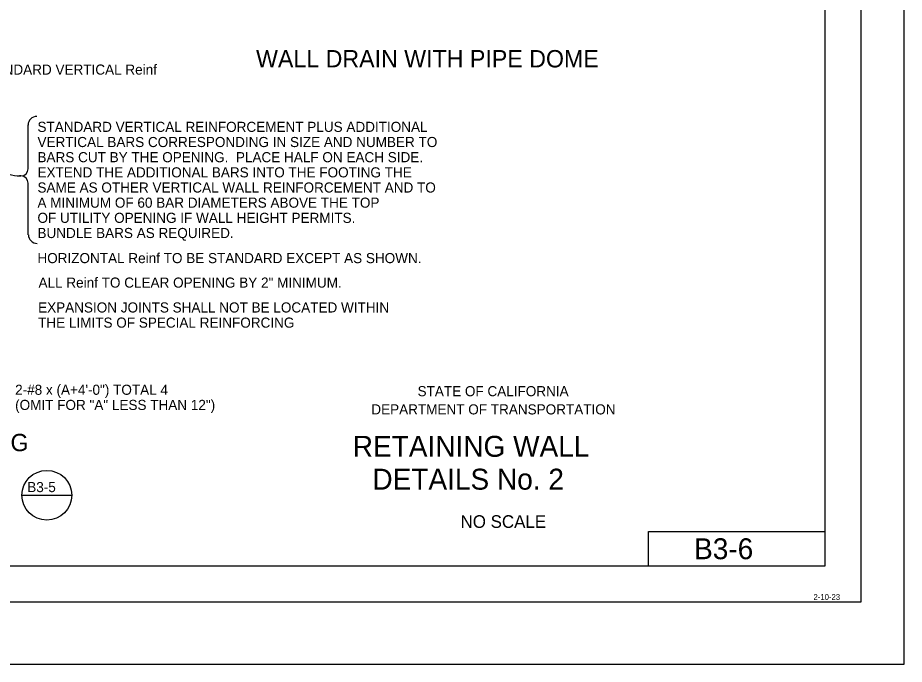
# Model space of a CAD drawing. Extents: x -894 to 866, y -472 to 714.
# Drawn here: x 252 to 866, y -472 to -25 of the extents above; entities that cross this region are included whole.
import ezdxf

# ---------------------------------------------------------------- set-up
doc = ezdxf.new("R2010")
doc.units = 0
for name, color, linetype in [('10 Sheet Format', 7, 'Continuous'), ('56 Stage 3 Anno', 7, 'Continuous'), ('57 Undefined', 7, 'Continuous'), ('border_PLOTTING-ELEMENTS', 7, 'Continuous'), ('border_rw_22x34_Cut_Lines', 7, 'Continuous'), ('border_SHEET', 7, 'Continuous'), ('border_WITHIN-BORDER-anno', 7, 'Continuous')]:
    doc.layers.add(name, color=color, linetype=linetype)

msp = doc.modelspace()

# ---------------------------------------------------------------- linework, layer by layer
at = {"layer": '56 Stage 3 Anno'}
for p, q in [((259.69, -129.28), (259.69, -98.99)), ((254.69, -134.28), (253.69, -134.28)), ((253.69, -134.28), (254.69, -134.28)), ((259.69, -175.12), (259.69, -139.28))]:
    msp.add_line(p, q, dxfattribs=at)
for centre, radius, start, end in [((265.69, -99.04), 6, 90, 180), ((254.83, -103.45), 30.84, 253.91174, 268.73449), ((254.69, -129.28), 5, 270, 0), ((254.69, -139.28), 5, 0, 90), ((265.91, -175.02), 6, 180, 270)]:
    msp.add_arc(centre, radius, start, end, dxfattribs=at)
at = {"layer": '57 Undefined'}
msp.add_line((255.41, -355.39), (289.85, -355.39), dxfattribs=at)
msp.add_circle((272.63, -355.39), 17.22, dxfattribs=at)
at = {"layer": 'border_PLOTTING-ELEMENTS'}
for points in [[(-894.04, -472.44), (865.96, -472.44), (865.96, 713.56), (-894.04, 713.56)], [(-864.04, 670.56), (835.96, 670.56), (835.96, -429.44), (-864.04, -429.44)]]:
    msp.add_lwpolyline(points, close=True, dxfattribs=at)
at = {"layer": 'border_rw_22x34_Cut_Lines'}
msp.add_lwpolyline([(-864.04, 670.56), (835.96, 670.56), (835.96, -429.44), (-864.04, -429.44)], close=True, dxfattribs=at)
at = {"layer": 'border_SHEET'}
for p, q in [((810.96, 645.56), (810.96, -404.44)), ((688.93, -404.44), (688.93, -380.44)), ((688.93, -380.44), (810.93, -380.44)), ((810.96, -404.44), (-814.04, -404.44))]:
    msp.add_line(p, q, dxfattribs=at)

# ---------------------------------------------------------------- texts
at = {"layer": '10 Sheet Format'}
for s, height, p in [('STATE OF CALIFORNIA', 7, (529.16, -286.82)), ('DEPARTMENT OF TRANSPORTATION', 7, (497.16, -299.43)), ('RETAINING WALL', 14.5, (484.32, -328.76)), ('DETAILS No. 2', 14.5, (497.9, -351.52)), ('NO SCALE', 8.75, (558.93, -377.98))]:
    msp.add_text(s, height=height, dxfattribs=at).set_placement(p)
at = {"layer": '57 Undefined'}
for s, height, p in [('WALL DRAIN WITH PIPE DOME', 12, (417.39, -59.12)), ('STANDARD VERTICAL Reinf', 7, (224.51, -64.14)), ('STANDARD VERTICAL REINFORCEMENT PLUS ADDITIONAL', 7, (266.14, -103.79)), ('VERTICAL BARS CORRESPONDING IN SIZE AND NUMBER TO', 7, (266.14, -114.29)), ('BARS CUT BY THE OPENING.  PLACE HALF ON EACH SIDE.', 7, (266.14, -124.79)), ('EXTEND THE ADDITIONAL BARS INTO THE FOOTING THE', 7, (266.14, -135.29)), ('SAME AS OTHER VERTICAL WALL REINFORCEMENT AND TO', 7, (266.14, -145.79)), ('A MINIMUM OF 60 BAR DIAMETERS ABOVE THE TOP', 7, (266.14, -156.29)), ('OF UTILITY OPENING IF WALL HEIGHT PERMITS.', 7, (266.14, -166.79)), ('BUNDLE BARS AS REQUIRED.', 7, (266.14, -177.29)), ('HORIZONTAL Reinf TO BE STANDARD EXCEPT AS SHOWN.', 7, (266.11, -194.67)), ('ALL Reinf TO CLEAR OPENING BY 2" MINIMUM.', 7, (266.86, -211.63)), ('EXPANSION JOINTS SHALL NOT BE LOCATED WITHIN', 7, (266.57, -228.85)), ('THE LIMITS OF SPECIAL REINFORCING', 7, (266.57, -239.35)), ('2-#8 x (A+4\'-0") TOTAL 4', 7, (250.67, -285.84)), ('(OMIT FOR "A" LESS THAN 12")', 7, (250.67, -296.34)), ('RETAINING WALL UTILITY OPENING', 12, (-18.22, -324.89)), ('B3-5', 7, (259.06, -353.23))]:
    msp.add_text(s, height=height, dxfattribs=at).set_placement(p)
at = {"layer": 'border_WITHIN-BORDER-anno'}
for s, height, p in [('B3-6', 14.5, (720.5, -399.69)), ('2-10-23', 4, (803.11, -427.86))]:
    msp.add_text(s, height=height, dxfattribs=at).set_placement(p)

doc.saveas('drawing.dxf')
